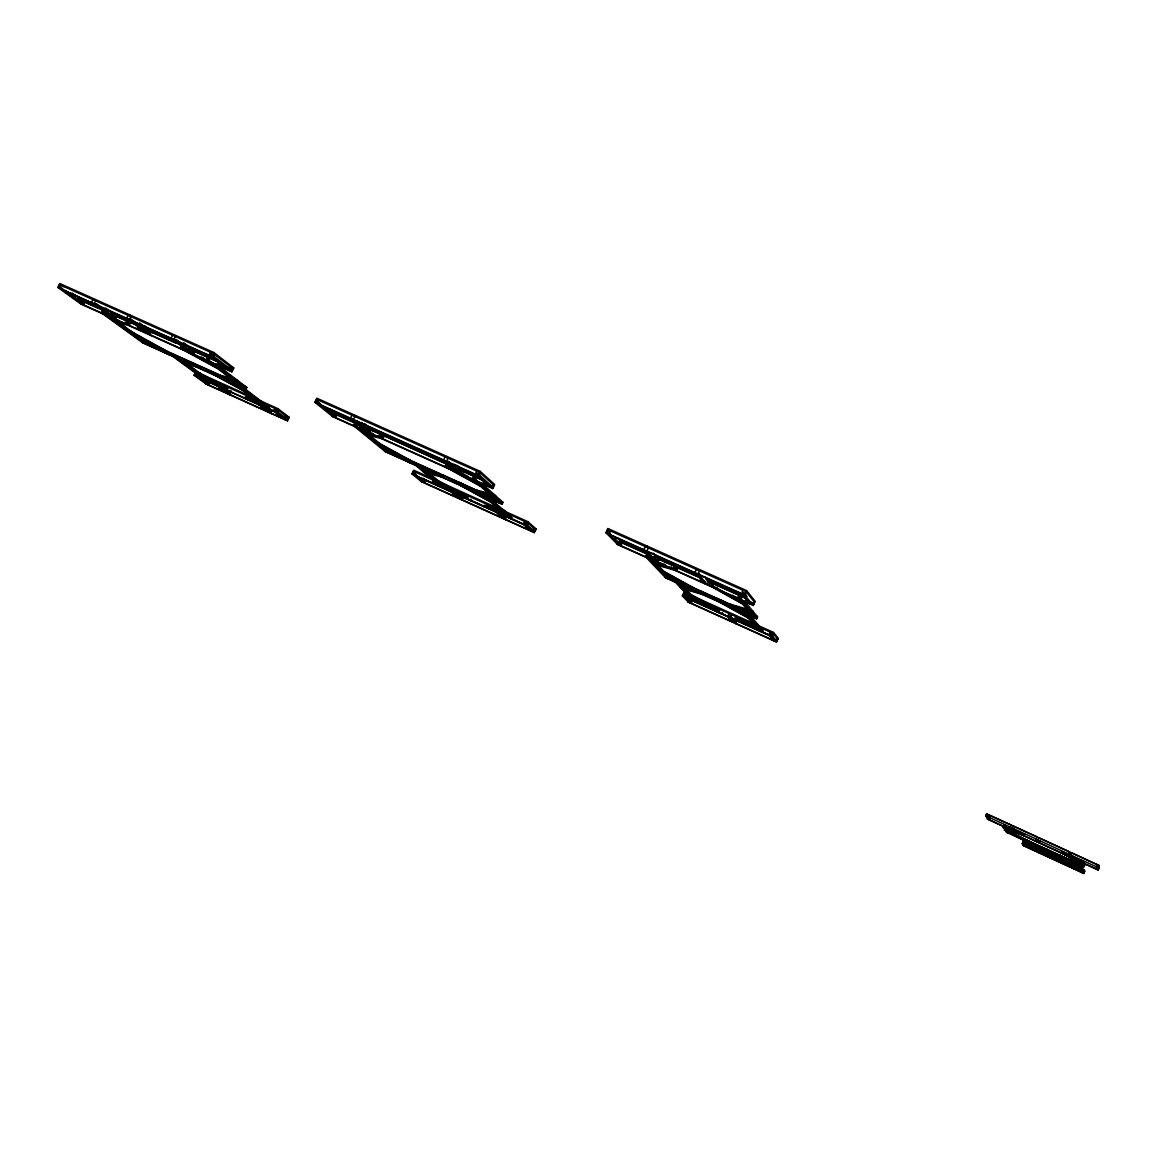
<?xml version="1.0" encoding="UTF-8"?>
<svg xmlns="http://www.w3.org/2000/svg" width="1157" height="1157" viewBox="0 0 1157 1157"><rect width="100%" height="100%" fill="white"/><g stroke="black" fill="none" stroke-linecap="round" stroke-linejoin="round"><path stroke-width="1.5" d="M1077.63 867.75L1077.066 869.008L1076.719 863.064L1077.63 867.75L1075.952 866.983L1074.983 862.269L1075.374 868.227L1075.952 866.983M1078.15 868.285L1078.729 867.027L1077.5 866.376L1076.921 867.634L1078.15 868.285L1059.147 860.75L1060.376 861.387L1060.94 860.143M1082.475 864.207L1083.068 862.891L1084.311 863.368L1083.704 864.669L1082.475 864.207L1061.345 852.926L1061.952 851.61L1066.204 853.692M1083.371 864.771L1082.778 866.072L1084.037 866.738L1084.63 865.45L1083.371 864.771L1063.471 857.12L1062.878 858.393L1064.136 859.058L1064.715 857.785L1084.63 865.45M1082.88 867.591L1083.458 866.174L1007.14 831.059L1006.561 832.317L1082.88 867.591L1082.648 861.126L1080.855 860.302L1081.144 866.795L1081.144 862.037M1083.805 873.448L1084.398 869.963L1023.178 841.761L1022.325 843.627L1023.15 845.492L1083.805 873.448L1084.63 871.452L1072.843 866.014L1072.018 868.025L1071.642 866.362M1083.559 871.988L1084.413 870.107L1072.51 864.481L1071.686 866.506L1083.559 871.988L1022.325 843.627L1023.178 841.761M1096.908 864.467L1096.229 869.138L1097.14 867.157M1098.036 867.576L1098.948 865.407L986.646 813.805L985.721 815.786L987.586 819.156L1098.239 870.064L1099.136 867.924M1029.368 844.147L1029.961 842.889L1047.606 849.657L1047.013 850.945L1029.368 844.147L1028.125 843.482L1028.703 842.224L1047.606 849.657M1029.021 845.651L1029.6 844.408L1049.356 854.719L1030.757 844.841L1030.178 846.1L1029.021 845.651L1048.777 855.963L1030.178 846.1M1031.552 846.519L1030.974 847.763L1028.848 842.571L1029.441 841.298L1031.552 846.519L1033.23 847.3L1032.651 848.544L1030.569 843.366L1031.162 842.094L1033.23 847.3M1014.703 829.265L1013.807 831.218L1012.332 828.022L1013.257 826.026L1036.976 836.93L1036.065 838.926L1037.178 841.978L1039 837.856L1069.386 851.827L1068.475 853.823L1069.111 856.672L1069.994 854.531L1069.082 856.498L1039.102 842.715L1040.085 840.937M1040.114 850.93L1039.319 852.94L1038.639 851.147L1039.492 849.281L1040.172 851.104M1042.038 851.957L1041.184 853.808L1040.519 852.015L1041.387 850.149L1042.038 851.957L1059.74 860.114M1028.125 843.482L1045.754 850.265L1046.347 848.992M1047.635 855.515L1048.199 854.271M1057.874 855.934L1058.453 854.661L1059.653 855.124L1078.367 865.089L1077.774 866.362L1057.874 855.934L1076.589 865.899L1077.167 864.626M1059.06 856.397L1059.653 855.124M1061.345 852.926L1062.574 853.403L1063.182 852.087M1070.644 863.758L1069.777 865.638L1040.577 852.174L1041.445 850.308L1070.601 863.614L1070.138 867.157M1070.138 867.157L1070.992 865.306L1070.109 867.012L1041.126 853.649L1041.98 851.798L1046.81 854.025M985.836 815.989L986.646 813.805M988.382 817.016L987.471 818.968L1011.739 830.119M987.586 819.156L988.483 817.204M1020.098 832.534L1024.668 834.472L1024.061 835.788L1003.162 827.617L1004.218 825.057L1005.968 825.867L1005.375 827.183L1008.34 833.271L1008.933 831.999L1006.72 827.4M1004.45 828.296L1005.043 827.009L1018.131 831.984M1004.377 830.075L1004.97 828.802L1006.142 829.236L1005.549 830.524L1004.377 830.075L1026.418 841.602L1027.011 840.344L1004.97 828.802M1004.218 825.057L1007.226 831.218L1006.633 832.49L1003.611 826.373L1015.195 830.668M1012.65 828.166L1011.825 830.307L1010.321 827.096L1011.247 825.1L986.747 814.007M1003.162 827.617L1022.774 835.094L1023.367 833.778M1023.15 845.492L1024.003 843.655L1033.707 848.124M1025.261 841.153L1025.84 839.895L1027.011 840.344M749.693 614.801L762.145 629.625L761.248 631.534L771.676 636.234L776.521 642.077L778.314 638.302L773.483 632.416L758.876 625.821M777.432 638.722L777.2 640.66L774.38 639.387L773.715 640.804L769.275 635.482L769.955 634.05M732.931 606.687L732.453 607.685L753.583 617.187L754.523 615.191L757.155 616.377L757.112 617.896L754.046 616.189M743.908 601.741L746.034 602.913L757.589 616.898L756.635 618.879L740.35 599.326L741.102 597.764L738.354 596.535L737.602 598.097L754.002 617.708L754.48 616.71M738.875 597.171L738.137 598.719L716.154 588.855L716.892 587.308M742.895 590.244L742.129 591.834L745.831 593.903L745.065 595.493L698.626 574.682M731.918 614.83L730.559 617.679L735.982 623.753L736.835 620.398L735.505 623.218L773.281 640.284L773.946 638.866M742.664 592.485L741.912 594.076L750.126 604.113L750.864 602.551L753.959 603.94L750.358 601.915L749.606 603.477L707.187 584.444L708.677 581.335L746.063 598.111M741.623 598.4L740.885 599.962L753.221 605.501L755.188 601.336L746.569 590.591L607.931 528.532L605.921 532.712L617.708 544.658L646.185 557.443L646.937 555.91M753.221 605.501L744.544 594.843L746.569 590.591M758.457 625.228L757.994 626.183L757.864 624.52L735.982 617.809L735.071 619.718L718.569 612.27M743.503 601.929L742.534 603.983L708.648 585.095L709.4 583.547L713.262 585.268L712.51 586.83L741.883 603.202L742.852 601.148M736.966 619.169L736.3 620.6L755.405 626.487L756.331 624.563M746.034 602.913L746.178 604.721L746.67 603.694L744.558 602.522M745.108 611.286L744.168 613.268L678.06 583.504L678.016 581.971L677.539 582.954L682.182 587.915L683.122 585.963L688.256 587.481M738.614 621.309L758.717 630.391L759.397 628.96L761.928 630.102L761.696 632.069L746.352 613.933L746.815 612.935M756.635 618.879L746.786 614.454L747.263 613.456L744.197 611.749L743.72 612.747L759.18 630.927L759.86 629.495L762.376 630.637M754.19 601.756L753.959 603.94L745.643 600.006M750.401 610.231L749.447 612.241L726.596 605.357L727.073 604.373L729.228 605.024L729.705 604.026L747.711 609.421M748.622 615.452L747.682 617.419L723.111 603.795L723.588 602.797L720.507 601.09L720.97 600.107L745.513 613.731M749.23 616.175L748.304 618.142L719.423 602.132L719.885 601.148L723.588 602.811M693.448 589.072L665.723 576.446L665.246 577.43L692.248 588.696L691.77 589.68L663.525 574.06L664.002 573.062L660.083 570.502L660.56 569.504L693.289 587.64L692.349 589.622L728.751 606.008L729.228 605.024L727.073 604.373L730.776 606.037L730.298 607.035L750.069 612.993L751.023 610.983L753.236 611.648L752.759 612.646L752.629 610.896M752.252 617.852L751.79 618.836L751.645 617.129M755.738 623.869L754.812 625.792L732.757 618.995M731.05 618.228L772.109 636.769L772.789 635.338L769.506 633.515L770.186 632.084M771.676 636.234L773.483 632.416M487.618 506.679L486.938 508.053L502.369 512.363L503.281 510.497L505.002 510.975L504.553 511.915L504.018 510.107L486.359 505.219L485.448 507.07L466.835 498.667L467.732 496.816L438.373 480.82L437.462 482.671L425.574 472.75L426.036 471.81L424.923 470.87L423.288 470.436L422.826 471.376L437.765 475.339M683.845 586.729L682.905 588.682L690.541 596.81L691.452 594.9L719.48 610.375L718.352 612.501L688.227 595.898L687.996 594.192L687.533 595.146L721.881 614.092L722.561 612.675M776.521 642.077L688.444 602.291L682.37 595.927L684.177 592.153L687.432 593.613M730.819 617.693L692.002 600.165L690.657 602.971L685.175 597.2L685.841 595.783L683.049 594.51L683.599 595.103L683.729 593.093L688.603 595.291M696.413 569.418L694.894 572.599L704.7 583.707M686.39 596.361L685.725 597.779L728.245 616.956M699.551 570.82L698.033 574.002L707.766 585.08M688.444 602.291L688.574 600.324L687.909 601.727L732.714 621.96M695.907 590.345L695.444 591.343L662.759 573.25L663.713 571.254L656.453 563.575M689.109 600.888L691.872 602.132L693.303 599.138L696.34 600.845L695.661 602.262L691.235 597.547L692.146 595.638L719.48 610.375M690.208 586.585L699.855 590.923L698.915 592.905L680.142 587.293L680.605 586.324L680.851 588.06L702.588 594.553L703.066 593.57L699.378 591.907L701.489 592.543L701.966 591.545L696.818 590.027M705.177 594.192L705.64 593.208L698.929 591.213M713.03 585.572L712.293 587.12L674.386 570.097L675.124 568.564M715.952 608.784L715.04 610.679L695.126 601.683L696.022 599.789L681.43 584.155M729.098 613.557L727.739 616.406L733.191 622.495M645.331 546.538L643.813 549.691L654.761 561.29M646.879 547.232L647.385 546.191M648.426 547.926L646.908 551.079L657.783 562.649L659.259 559.569L653.242 553.104M675.095 579.469L668.775 576.62L667.835 578.587L648.238 557.963L648.976 556.43L646.271 555.215L645.534 556.763L665.781 577.979L675.471 582.347L676.411 580.38M649.627 557.11L648.889 558.657L670.568 568.391L671.306 566.843M653.155 561.695L652.664 562.707L651.868 561.868L654.761 563.314M655.252 562.302L654.269 564.327L676.816 570.806L677.554 569.258L673.721 567.537L672.984 569.085L653.474 563.488L654.457 561.449L651.015 557.819M698.09 576.981L657.74 558.889L658.232 557.862L655.831 555.273M689.615 585.992L661.327 570.329L660.849 571.312L668.139 575.159M665.781 577.979L666.721 576.027M668.775 576.62L668.833 578.167L665.723 576.446M669.31 577.184L668.312 577.603M675.471 582.347L675.428 580.814L678.523 582.521M502.76 510.367L527.982 521.735L536.096 529.024L534.288 532.654L526.146 525.423L510.28 518.264L511.177 516.412L491.523 499.81M610.462 533.247L609.71 534.823L644.478 550.399M617.317 537.933L622.191 542.937L621.454 544.47L617.751 542.416L617.014 543.949L654.11 560.61M617.708 544.658L617.751 542.416M508.559 515.805L507.88 517.193L488.818 508.588L489.715 506.737L496.512 508.617M476.829 473.372L476.077 474.905L489.801 487.227L490.539 485.723M487.097 495.196L486.157 497.12L502.022 504.264L502.948 502.326L481.326 483.033M491.479 500.113L490.554 502.022L460.255 485.463L461.195 483.539L442.176 474.992M493.432 496.353L493.909 495.37L495.702 495.861L492.954 497.322L477.046 493.012L477.523 492.058L475.18 491.002M495.225 496.83L494.184 495.905L494.661 494.936L492.868 494.458L491.927 496.396L473.546 491.436L474.008 490.481M491.595 500.186L494.646 501.849L494.184 502.803L493.634 500.967M499.998 502.167L499.52 503.136L472.244 478.969L472.982 477.465L475.585 478.622L474.847 480.126L502.022 504.264M502.485 503.295L502.239 501.69M502.297 509.63L501.386 511.51L483.583 506.549L484.262 505.161M498.363 513.216L526.883 526.088L527.563 524.7L524.107 522.819L524.786 521.431M524.859 523.485L524.179 524.873L531.613 531.453L531.555 529.443L530.889 530.803L505.334 519.276L506.665 516.528L525.48 525.018M526.146 525.423L527.982 521.735M534.953 531.294L534.896 529.27M449.422 467.269L448.685 468.773L380.971 438.373M485.217 487.632L481.399 484.233L484.725 486.056L484.233 487.054L480.907 485.231L480.43 486.215L444.867 466.676L445.604 465.172L449.249 466.806L453.067 468.903L452.329 470.407L473.126 479.75L473.864 478.246M481.24 479.707L461.788 470.986L462.279 469.988L457.203 465.49M455.063 489.99L453.718 492.737L462.8 500.374M464.217 486.07L463.755 487.025L489.527 501.126L489.99 500.171L493.171 501.921M441.005 482.57L464.391 495.312L463.494 497.148L444.592 488.63L445.488 486.793L428.249 472.331M476.684 471.015L475.932 472.562L479.808 474.703L479.056 476.25L447.47 462.077M476.453 479.403L475.715 480.907L492.737 488.543L494.69 484.523L480.184 471.333L316.873 398.21L314.878 402.246L332.883 416.78L354.49 426.485L355.213 424.995M492.737 488.543L478.174 475.44L480.184 471.333M467.63 497.655L466.951 499.043L435.394 481.862L435.856 480.936L434.772 480.025L434.309 480.95L470.292 500.547L470.971 499.173M479.837 484.262L479.345 485.26L448.526 468.31L449.263 466.806L453.067 468.903M479.258 492.52L478.796 493.489L498.797 502.5L499.274 501.531M484.609 494.082L483.669 496.006L418.039 466.445L418.501 465.504M489.686 484.957L488.948 486.461L460.876 473.864L462.352 470.856L483.554 480.372M492.607 486.273L493.46 487.039L492.607 486.273L493.345 484.754M413.801 463.378L413.338 464.333L378.961 445.59L379.901 443.666L369.184 434.844M534.288 532.654L421.567 481.746L411.95 473.893L413.743 470.234L433.195 479.012M417.691 464.825L417.229 465.779L424.46 471.81L425.386 469.93L430.39 471.232M454.137 492.824L424.648 479.519L423.317 482.223L414.596 475.079L415.262 473.719L412.63 472.519M451.895 492.246L415.464 475.802L416.144 474.428M421.379 479.692L420.714 481.052L459.358 498.508M421.567 481.746L422.233 480.401M445.069 456.856L443.565 459.936L458.866 473.343M446.559 457.521L447.05 456.494M439.906 474.818L440.383 473.864L433.716 472.114M448.034 458.186L446.53 461.267L461.773 474.645M437.925 481.746L438.995 482.657L438.546 483.583L445.431 489.324L446.11 487.95L445.271 487.256M387.928 450.261L386.988 452.17L355.98 426.774L356.718 425.284L354.187 424.156L353.449 425.646L385.397 451.765L415.58 465.345L416.52 463.436M357.744 426.138L357.021 427.613L377.384 436.767L378.108 435.278M366.017 433.615L363.153 432.197L366.017 433.615L365.54 434.598L382.837 438.836L383.574 437.346L379.973 435.726L379.236 437.216L364.281 433.557L365.236 431.604L361.62 428.625M410.446 461.715L377.327 443.811L377.804 442.856L407.553 459.098L406.613 460.992L384.558 451.071L385.021 450.116L388.304 451.91L388.766 450.955M385.397 451.765L386.337 449.856M316.729 401.624L315.63 400.741L318.522 402.029L317.77 403.547L334.648 417.2L336.123 414.235L358.569 424.301M319.621 402.925L318.869 404.429L351.526 419.08M332.883 416.78L333.606 415.305L332.551 414.452L331.828 415.927L366.726 431.59M351.974 415.161L350.47 418.198L367.738 432.429M353.435 415.811L353.926 414.799L356.573 416.997M354.881 416.462L353.391 419.514L370.587 433.701M241.871 388.506L241.423 389.417L233.454 383.415L233.916 382.475L268.438 409.101L269.104 407.756L268.062 406.975M247.786 399.787L259.92 402.679L260.383 401.783L244.575 398.341L245.255 396.996L246.73 397.343L249.941 398.789L249.261 400.134L247.786 399.787L248.451 398.442L250.158 398.341L246.962 396.894L246.065 398.688M258.141 399.541L257.244 401.349L242.811 390.473L243.259 389.547M259.472 400.553L258.575 402.361L271.071 411.82M260.209 401.783L260.658 400.886L277.926 408.667L289.221 417.301L287.457 420.844L206.365 384.225L194.043 375.215L195.822 371.657M269.104 407.756L266.819 406.729L266.153 408.074L265.112 407.293L265.777 405.948M271.967 410.287L270.651 412.948L283.913 418.935L284.579 417.605M275.265 410.533L274.238 409.752L274.903 408.407M277.926 408.667L276.133 412.268L287.457 420.844M287.775 417.417L287.11 418.747L288.107 419.514L285.577 418.371L284.926 419.702L274.599 411.892M176.168 355.662L183.544 361.114L182.632 362.936L192.886 365.149L193.349 364.224L196.647 365.713L196.184 366.639L184.108 364.021L184.57 363.11L181.837 361.751L184.556 363.11M213.77 352.48L233.801 367.94L231.863 371.831L211.789 356.457L213.77 352.48L59.817 283.552L57.85 287.442L80.961 304.074L102.857 313.909L103.58 312.462L105.967 313.547L105.244 314.979L124.479 323.613L125.882 323.873L126.605 322.427L130.003 323.96L129.28 325.392L116.279 322.991L117.233 321.096M210.458 352.22L209.721 353.709L213.77 355.908L213.018 357.397L175.17 340.433M206.192 379.062L205.527 380.393L194.043 375.215M205.932 382.099L205.266 383.415L226.859 393.178M207.305 379.872L206.626 381.217L171.858 355.691L172.321 354.765L175.705 356.587L175.242 357.513L191.599 364.874L192.525 363.023L182.285 360.839L183.544 361.114M212.208 372.858L218.398 375.808L211.731 372.496L211.268 373.422L246.108 392.252L246.571 391.341L218.138 375.808M206.365 384.225L207.031 382.909M208.665 379.626L207.768 381.42L223.475 388.492L224.357 386.713L227.553 388.145L226.656 389.938L265.112 407.293M209.518 384.023L210.169 382.707L205.989 379.641M215.043 373.986L214.58 374.926L244.734 391.211L245.183 390.285L242.984 389.099M215.549 373.393L214.624 375.244L194.882 366.35L195.808 364.498M229.722 375.186L217.906 365.959M219.468 376.285L219.006 377.211L233.092 380.349L234.032 378.455M217.212 382.388L215.867 385.064L227.929 393.958M219.743 383.531L218.398 386.207L230.431 395.087M232.586 370.37L228.638 368.215L227.915 369.676L193.494 354.23L194.955 351.323L219.194 362.199M220.799 376.575L224.125 378.079L223.663 379.004L242.565 387.508L243.491 385.657L235.464 379.539L236.823 379.843L236.361 380.783L233.555 379.395L234.929 379.698L235.392 378.758L221.262 375.649L220.336 377.515L165.957 353.03L166.883 351.178L128.413 329.89M231.4 369.459L232.138 367.998M227.755 389.114L227.09 390.444L200.841 376.314L201.737 374.521L204.5 376.56M230.952 390.545L230.286 391.89L199.423 375.273L200.32 373.48L187.796 364.238M230.677 391.659L229.361 394.306L268.12 411.805M237.72 383.357L236.795 385.223L245.906 389.33L246.831 387.465L216.128 364.093M244.011 387.335L243.028 386.583L243.549 388.26L206.047 359.856L206.77 358.41L209.215 359.509L208.491 360.955L245.906 389.33M220.322 376.517L246.369 388.39L245.848 386.713L242.594 385.252M172.581 335.241L171.091 338.22L191.975 353.926M166.536 352.451L166.073 353.377L135.253 336.759L136.193 334.908L141.863 339.044M175.372 336.499L173.897 339.464L194.723 355.156M174.649 355.806L174.186 356.732L208.882 382.229L209.547 380.884L208.434 380.075M207.985 359.321L207.248 360.782L187.651 351.974L188.389 350.528L184.411 348.373L180.969 346.825L180.246 348.286L217.285 368.374L217.762 367.42L221.233 369.3L184.44 349.168M190.399 366.812L198.469 372.756L198.021 373.668L196.589 372.612L197.037 371.715L200.32 373.48M194.709 373.885L197.225 375.013L196.56 376.358L207.768 384.543L209.084 381.911M113.921 320.634L116.756 322.051L113.921 320.634L114.398 319.694L119.128 320.547M116.033 320.879L115.555 321.82L116.756 322.051M128.109 315.326L126.619 318.276L148.385 334.344M129.497 315.948L129.989 314.964M130.871 316.57L129.396 319.52L151.104 335.573M163.614 349.703L132.751 333.057L132.288 333.983L166.478 352.278M172.321 354.765L173.391 355.546L172.928 356.472L142.904 342.949L143.815 341.113M145.03 341.358L144.104 343.195L103.913 314.01L104.636 312.578L102.25 311.493L101.527 312.94L142.904 342.949M162.689 351.554L141.805 342.154L142.268 341.228L145.666 343.065L146.129 342.139M219.743 368.172L216.272 366.292L215.795 367.246L183.688 349.819L184.411 348.373L188.389 350.528L184.946 348.995L184.209 350.441L127.877 325.146M80.325 301.659L79.602 303.091L112.562 317.886M80.961 304.074L81.684 302.642M98.779 308.557L82.407 301.21L82.885 300.256L78.56 297.118M102.843 310.004L83.723 301.427L82.277 304.291L60.569 288.671L61.321 287.211L58.588 285.981M92.907 299.562L91.417 302.498L115.599 319.911L114.644 321.805L125.882 323.873M95.641 300.791L94.165 303.727L116.568 320.055M124.479 323.613L125.202 322.181M62.724 288.223L61.986 289.684L92.791 303.496M115.338 321.342L127.357 323.541M183.196 362.43L192.756 364.484M224.588 377.139L228.088 377.92M221.797 377.182L234.958 380.089M224.125 378.079L222.318 378.701L234.524 381.42L234.987 380.479L233.555 379.395M246.962 396.894L254.945 398.789M257.693 400.438L260.383 401.783L247.367 398.341M373.451 433.586L363.631 431.214L364.889 432.255M364.585 432.906L378.99 436.406M438.662 474.066L443.869 475.426L441.251 476.901L423.939 472.316L424.402 471.376L423.288 470.436L424.923 470.87M424.662 471.116L440.817 475.382M422.826 471.376L424.46 471.81M489.628 493.576L476.221 489.99L475.281 491.913L410.084 462.554M479.721 491.566L486.114 493.287M492.39 495.427L494.184 495.905M476.626 491.508L493.808 496.122M503.57 511.047L501.849 510.57L504.553 511.915M486.649 506.636L503.194 511.235M653.951 561.319L665.145 564.5M653.315 562.591L672.579 568.101M651.868 561.868L653.965 562.476M680.605 586.324L683.368 587.698L681.328 587.091L683.368 587.698L682.659 586.932M681.994 587.018L700.578 592.543M733.408 605.69L748.29 610.158M752.137 611.908L749.924 611.243L752.759 612.646M729.995 605.53L751.341 611.952M741.247 619.935L751.573 623.117M757.416 625.489L755.275 624.838L757.994 626.183M736.141 619.212L756.635 625.518M1021.4 833.228L1024.668 834.472M1062.878 858.393L1084.037 866.738M1059.725 859.506L1078.729 867.027M59.325 284.521L213.278 353.478L233.309 368.909L230.026 367.434M315.63 400.741L318.522 402.029M209.721 353.709L212.526 354.968M213.77 355.908L210.95 354.649L210.198 356.139L229.1 370.587L229.824 369.126L228.638 368.215M314.878 402.246L478.174 475.44M605.921 532.712L744.544 594.843M57.85 287.442L211.789 356.457M354.447 420.381L444.505 460.761M647.573 551.788L695.502 573.279M95.539 304.725L127.964 319.26M130.727 320.503L172.379 339.175M356.269 422.45L334.821 412.832L334.344 413.816L357.426 424.185M366.162 426.89L449.249 464.145M459.011 468.527L480.097 477.986M619.675 540.565L648.6 553.538M655.021 556.43L697.671 575.55M705.9 579.238L745.339 596.925M82.885 300.256L99.271 307.603M112.374 313.475L132.028 322.297M145.131 328.169L176.312 342.154M189.444 348.055L217.371 360.565M228.869 365.728L233.801 367.94M451.244 465.881L371.035 429.898L369.575 432.877L457.97 472.562M650.726 555.346L621.497 542.243L620.022 545.309L608.987 534.086L609.753 532.524L606.673 531.135L607.396 531.873L608.148 530.311L607.425 529.573L746.063 591.661L754.697 602.378M702.371 578.5L658.622 558.889L657.147 561.969L704.121 583.056M138.999 326.231L116.698 316.223L115.252 319.101L147.113 333.404M151.278 331.726L180.752 344.945M448.887 465.201L368.186 428.625M619.183 541.592L648.122 554.579M707.043 581.002L744.833 597.952M115.165 315.904L132.332 323.613M147.922 330.598L175.835 343.123M192.25 350.484L217.169 361.664M379.973 435.726L383.574 437.346M102.25 311.508L105.967 313.547L103.58 312.462M359.986 426.947L367.955 430.52M452.604 468.513L459.155 471.449M483.38 482.31L491.58 485.998L477.87 473.632M618.445 543.125L621.439 544.47L620.759 543.776M650.321 557.226L655.166 559.409M700.303 579.657L705.148 581.841M102.886 311.971L113.936 316.931M137.336 327.431L146.881 331.712M180.637 346.869L192.091 352.003M217.603 363.457L228.985 368.562M190.76 353.001L149.832 334.619L151.683 331.104L144.451 325.724M209.692 361.881L231.863 371.831M646.271 555.215L648.976 556.43M738.354 596.535L741.087 597.764M354.187 424.156L356.718 425.284M389.562 450.999L392.845 452.474M402.679 456.899L481.037 492.159M485.926 494.357L495.717 498.754M683.006 583.027L735.78 606.76M740.711 608.987L752.224 614.165M146.664 342.082L149.918 343.542M158.046 347.201L226.338 377.934M231.212 380.132L237.72 383.054M404.878 458.201L438.705 473.415M466.285 485.824L480.632 492.289M499.766 500.894L502.948 502.326M703.528 592.586L720.363 600.15M724.051 601.814L735.23 606.846M754.393 615.466L757.589 616.898M157.497 347.259L222.462 376.502M241.958 385.267L246.831 387.465M389.923 452.488L385.021 450.116L388.304 451.91M394.826 454.687L401.349 457.622M406.237 459.821L412.774 462.757L410.547 461.6M435.611 473.039L415.247 463.726L414.77 464.68L443.073 488.254L443.753 486.88L442.9 486.186L442.234 487.56L411.95 473.893M438.879 474.515L443.767 476.713M451.924 480.386L471.506 489.194M474.775 490.669L501.762 502.659M701.489 592.543L716.342 599.384M731.701 606.138L716.805 599.427L717.282 598.444L726.408 603.506M732.685 606.745L756.678 617.375M163.151 350.629L169.804 353.926M143.352 342.024L142.268 341.228L165.089 351.656M168.329 353.116L175.705 356.587M176.457 356.775L200.826 367.738M205.7 369.936L208.954 371.397M237.257 384.298L234.914 383.242L234.452 384.167L217.935 376.734L218.861 374.882L221.999 376.575M197.442 372.395L252.559 397.227M438.055 481.196L496.411 507.504M690.671 595.088L752.383 622.9M198.498 373.957L252.4 398.254M261.496 402.361L277.478 409.564L288.787 418.183L285.62 416.751M246.933 396.113L250.201 397.589M413.295 471.159L436.117 481.442M445.72 485.766L496.237 508.559M505.392 512.681L527.52 522.66L535.648 529.935M699.927 600.411L750.3 623.117M755.174 625.315L773.035 633.371L777.866 639.243M464.391 495.312L467.732 496.816M486.359 505.219L489.715 506.737M735.982 617.809L739.525 619.414M759.628 628.482L762.145 629.625M246.73 397.343L249.941 398.789M274.238 409.752L277.825 411.69L277.159 413.049L261.207 405.847M215.506 383.43L196.531 374.868L207.725 383.068M245.732 397.053L258.792 402.954M261.352 404.097L269.509 407.785M465.273 496.281L467.515 497.279M486.128 505.681L489.483 507.2M735.751 618.286L739.294 619.892M432.443 481.63L452.141 490.51M461.397 494.69L464.68 496.165M486.085 505.826L495.963 510.28M500.243 512.218L511.712 517.555L511.047 518.943L485.434 496.483L485.897 495.514L486.634 496.165L483.409 494.401L482.932 495.355L508.646 517.859L509.326 516.47L511.712 517.555L510.96 516.875M687.981 596.911L699.378 602.045M702.632 603.52L709.14 606.456M734.666 617.968L763.215 630.84M769.506 633.515L772.789 635.338M284.579 415.204L289.221 417.301M696.34 600.845L693.838 599.716L693.173 601.134L674.95 581.797M532.813 527.534L536.096 529.024M276.711 412.427L267.383 408.32L268.279 406.512L240.497 385.469M497.496 512.392L463.321 496.975L461.99 499.694L502.688 518.076M736.835 620.398L769.318 635.063M197.688 377.182L216.966 385.874M219.497 387.017L258.647 404.69M682.37 595.927L692.624 600.555M524.121 522.819L527.563 524.7M454.542 493.432L495.673 512.001M218.673 388.014L226.497 391.543M261.222 407.221L269.292 410.865M276.668 414.192L283.118 417.099M452.315 493.822L460.428 497.481M498.841 514.836L503.729 517.034M525.35 526.797L534.23 530.644M728.794 618.648L733.625 620.832M770.678 637.55L775.58 639.763L771.155 634.426M774.38 639.387L777.2 640.66M1098.962 865.566L1071.425 852.752L1070.5 854.763L1071.122 857.583L1071.989 855.442L1071.078 857.424L1098.224 869.905M985.721 815.786L1099.15 868.083L1098.948 865.407M1013.72 831.03L1037.12 841.79L1038.017 839.837L1039.174 842.889M1007.226 831.218L1083.473 866.318L1082.923 862.847M1023.251 841.934L1039.55 849.44L1038.697 851.306L1022.398 843.8M1023.931 843.482L1038.494 850.193M1050.035 855.515L1059.696 859.955M1062.907 861.444L1066.132 862.92M1062.95 861.603L1066.161 863.079M1023.077 845.333L1039.261 852.781M1071.989 867.88L1083.776 873.304M1045.754 850.265L1047.013 850.945M1028.703 842.224L1029.961 842.889M1005.549 830.524L1026.418 841.602M1067.983 854.835L1072.51 857.25M1080.06 861.285L1083.068 862.891M1062.574 853.403L1083.704 864.669M1022.774 835.094L1024.061 835.788M1058.453 854.661L1072.481 862.139M1003.755 826.315L1005.043 827.009M1069.213 855.312L1084.311 863.368M199.105 374.246L201.289 375.418L196.589 372.612L198.021 373.653M130.698 332.826L134.154 334.691M169.341 354.852L133.677 335.617L134.617 333.766L120.14 323.208M197.037 371.715L227.553 388.145M196.589 372.612L227.322 389.302M232.947 382.49L236.071 384.196M228.074 380.161L231.198 381.853M211.731 372.496L213.973 373.711M434.772 480.025L467.341 497.929M435.856 480.936L438.995 482.657M201.26 356.92L204.427 358.627M207.58 360.348L210.748 362.069M180.969 346.825L184.946 348.995M463.147 485.477L460.992 484.306L461.455 483.351L485.983 496.772M460.717 484.494L457.492 482.729L457.955 481.775L467.124 486.793M462.41 485.26L494.184 502.803M407.09 460.052L410.345 461.831M462.41 473.415L468.484 476.756M471.506 478.42L474.544 480.097M481.428 483.886L483.64 485.101L483.163 486.099L484.233 487.054L452.228 469.265M687.996 594.192L718.916 611.431M688.69 594.929L691.698 596.593L691.004 595.855M751.182 618.113L748.16 616.435L751.79 618.836M720.189 601.119L749.982 617.636M660.083 570.502L663.236 572.252M677.279 580.221L692.522 588.667M689.138 586.975L692.248 588.696M712.9 585.934L722.315 591.198M725.453 592.948L744.284 603.448M743.011 602.956L746.178 604.721L742.375 602.175L746.178 604.721M732.338 595.277L741.463 600.367M83 302.859L84.36 303.843M64.994 290.233L82.335 302.758M61.263 284.593L64.141 286.676M72.11 293.025L85.068 302.411M78.069 298.072L82.407 301.21M144.567 342.27L145.666 343.065M103.87 312.997L143.96 342.154M121.528 324.886L125.665 327.894M132.751 333.057L136.902 336.08M111.115 312.896L113.921 314.95M96.335 303.684L115.946 318.016M199.857 374.376L201.289 375.418M105.432 307.964L118.014 317.192M197.225 375.013L198.353 375.837M199.785 373.74L203.762 376.661M174.013 355.676L207.653 380.422M221.811 387.277L229.838 393.206M145.493 328.241L149.832 331.466M229.086 390.473L231.747 392.454M130.191 318.493L150.468 333.52M139.549 323.005L152.55 332.681M139.621 323.468L151.191 332.073M260.151 405.051L271.678 413.714M257.592 403.894L269.147 412.572M176.009 339.449L194.072 353.087M183.688 342.805L196.169 352.249M245.125 389.678L250.693 393.901M257.649 399.165L266.009 405.5M189.256 347.867L193.436 351.019M270.116 408.884L272.994 411.053M235.594 383.386L267.224 407.293M276.031 410.721L286.343 418.559M208.361 359.899L244.706 387.494M245.385 387.638L246.369 388.39M211.745 354.809L230.619 369.3M335.385 415.71L336.441 416.578M318.927 402.882L334.503 415.508M332.551 414.437L333.606 415.305M330.164 409.39L337.164 415.088M317.481 400.12L316.382 399.223L479.678 472.36L494.198 485.535M330.193 410.446L333.042 412.774M414.596 475.079L415.464 475.802M415.623 474.5L423.1 480.632M357.065 426.745L386.669 451.013M377.327 443.811L376.112 442.813L380.639 445.619L380.176 446.573L409.882 462.786L411.01 460.645L376.575 441.844L380.234 444.852M381.116 444.664L384.934 447.802M423.983 480.878L424.836 481.572L425.501 480.213L423.014 478.174M356.645 420.627L369.893 431.575M364.122 424.156L372.048 430.737M361.36 422.406L370.616 430.1L371.108 429.102L364.498 423.607M433.817 477.928L439.139 482.382M418.241 465.75L444.288 487.531M422.941 467.876L426.499 470.856M451.056 491.537L460.168 499.188M453.067 490.77L462.149 498.421M461.542 495.456L464.116 497.655M494.892 511.322L503.44 518.726M497.582 512.537L506.101 519.927M496.917 510.541L505.435 517.96M505.002 515.067L507.417 517.193M485.014 495.283L509.919 517.136M489.99 500.171L491.016 501.068M448.338 461.296L461.05 472.49M492.839 501.314L495.543 503.685M504.38 511.466L506.578 513.404M455.641 464.912L463.234 471.637M454.166 464.261L461.788 470.986M475.787 480.112L500.88 502.413M525.842 523.759L533.247 530.369M614.7 538.439L619.602 543.443M607.931 528.532L610.274 530.933M661.327 570.329L663.482 572.599M685.826 596.593L690.223 601.235M647.703 556.676L667.285 577.3M690.353 598.415L692.537 600.743L692.002 600.165M683.744 588.219L689.861 594.756M653.372 556.56L657.002 560.436M676.975 581.667L694.59 600.469M655.325 556.3L657.74 558.889M729.836 615.625L735.259 621.728M698.307 572.946L700.477 575.419M704.931 577.025L709.241 581.985M745.73 612.603L760.67 630.276M740.87 599.34L755.579 617.043M745.007 594.134L747.046 596.636M1072.843 866.014L1084.659 871.597L1084.398 869.963M1098.036 867.417L1098.239 870.064M1082.489 869.081L1081.911 872.58L1082.489 869.081M988.642 814.716L987.716 816.697L989.553 820.067L990.45 818.115L988.642 814.716M1025.059 842.629L1024.205 844.494L1025.015 846.36L1025.869 844.509L1025.059 842.629M196.647 365.713L195.345 365.424L196.647 365.713M426.036 471.81L424.402 471.376L426.036 471.81M719.249 610.838L716.892 609.782L719.249 610.838"/></g></svg>
